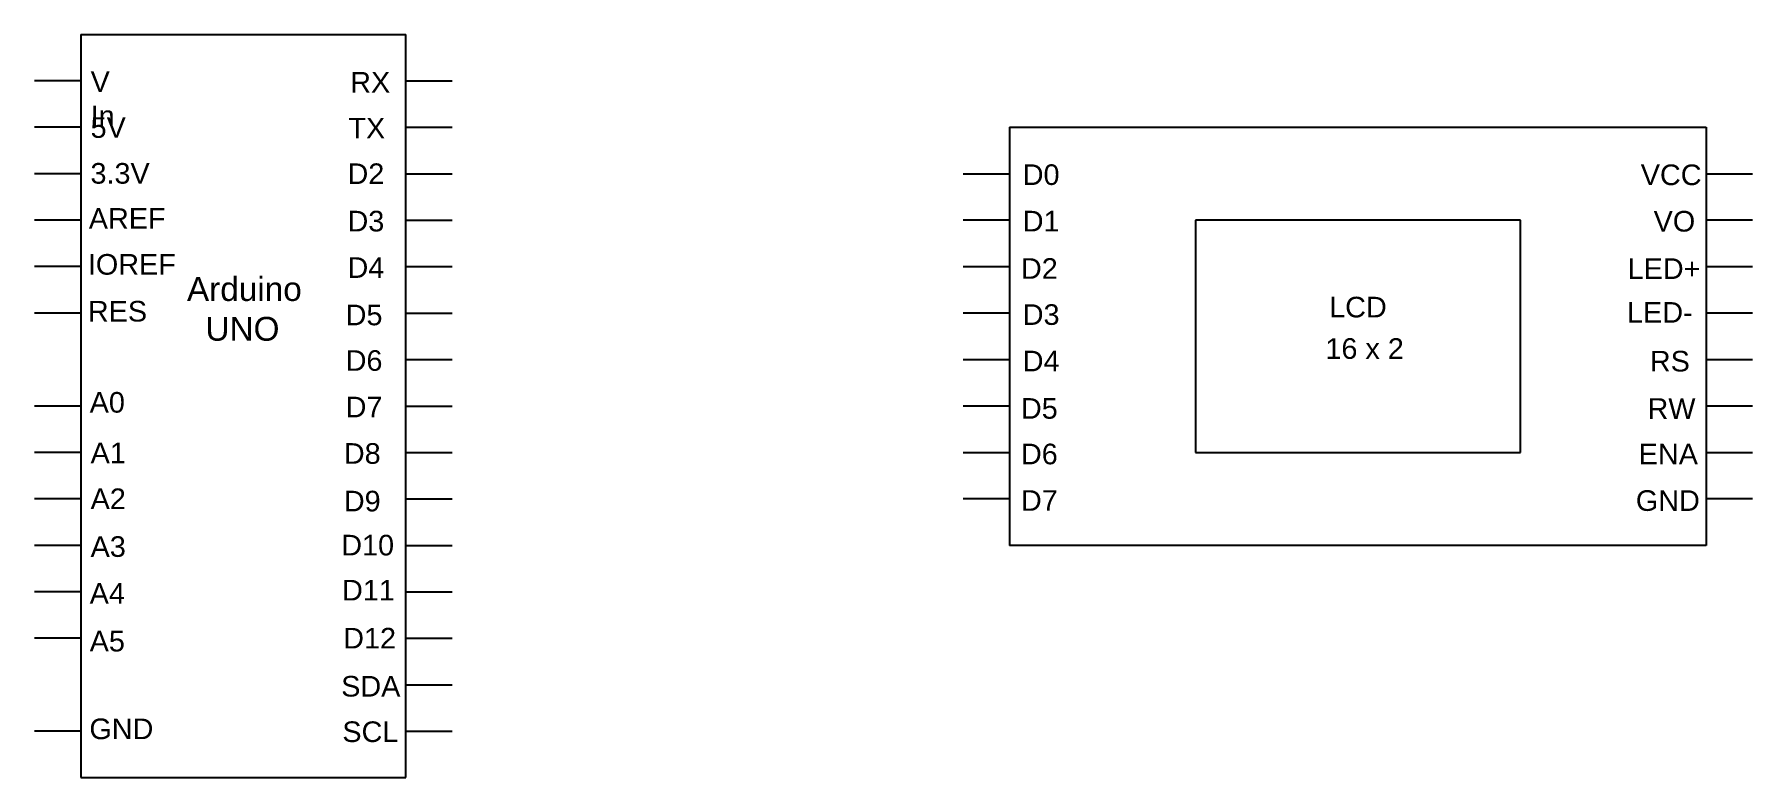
# Model space of a CAD drawing. Header units: millimetres. Extents: x 1290 to 1660, y 1530 to 1690.
import ezdxf

# ---------------------------------------------------------------- set-up
doc = ezdxf.new("R2010")
doc.units = ezdxf.units.MM
doc.styles.get("Standard").update_dxf_attribs({"font": 'arial.ttf'})

msp = doc.modelspace()

# ---------------------------------------------------------------- linework, layer by layer
for p, q in [((1300, 1690), (1300, 1550)), ((1300, 1690), (1370, 1690)), ((1370, 1550), (1370, 1690)), ((1300, 1680), (1290, 1680)), ((1370, 1680), (1380, 1680)), ((1300, 1670), (1290, 1670)), ((1370, 1670), (1380, 1670)), ((1500, 1670), (1500, 1580)), ((1500, 1670), (1650, 1670)), ((1650, 1670), (1650, 1580)), ((1300, 1660), (1290, 1660)), ((1370, 1660), (1380, 1660)), ((1490, 1660), (1500, 1660)), ((1650, 1660), (1660, 1660)), ((1300, 1650), (1290, 1650)), ((1370, 1650), (1380, 1650)), ((1500, 1650), (1490, 1650)), ((1540, 1650), (1540, 1600)), ((1610, 1650), (1540, 1650)), ((1610, 1600), (1610, 1650)), ((1660, 1650), (1650, 1650)), ((1300, 1640), (1290, 1640)), ((1370, 1640), (1380, 1640)), ((1490, 1640), (1500, 1640)), ((1650, 1640), (1660, 1640)), ((1300, 1630), (1290, 1630)), ((1370, 1630), (1380, 1630)), ((1500, 1630), (1490, 1630)), ((1660, 1630), (1650, 1630)), ((1370, 1620), (1370, 1620)), ((1370, 1620), (1370, 1620)), ((1370, 1620), (1380, 1620)), ((1490, 1620), (1500, 1620)), ((1650, 1620), (1660, 1620)), ((1300, 1610), (1290, 1610)), ((1370, 1610), (1380, 1610)), ((1500, 1610), (1490, 1610)), ((1660, 1610), (1650, 1610)), ((1300, 1600), (1290, 1600)), ((1370, 1600), (1380, 1600)), ((1490, 1600), (1500, 1600)), ((1540, 1600), (1610, 1600)), ((1650, 1600), (1660, 1600)), ((1300, 1590), (1290, 1590)), ((1370, 1590), (1380, 1590)), ((1500, 1590), (1490, 1590)), ((1660, 1590), (1650, 1590)), ((1300, 1580), (1290, 1580)), ((1370, 1580), (1380, 1580)), ((1650, 1580), (1500, 1580)), ((1300, 1570), (1290, 1570)), ((1370, 1570), (1380, 1570)), ((1300, 1560), (1290, 1560)), ((1370, 1560), (1380, 1560)), ((1300, 1550), (1300, 1530)), ((1370, 1530), (1370, 1550)), ((1370, 1550), (1380, 1550)), ((1300, 1540), (1290, 1540)), ((1370, 1540), (1380, 1540)), ((1300, 1530), (1370, 1530))]:
    msp.add_line(p, q)

# ---------------------------------------------------------------- texts
at = {"attachment_point": 1}
for s, width, gutter_width, heights, insert, char_height in [('V In', 10.1612, 22.2, [4.24], (1302.11, 1682.05), 4.439), ('RX', 10.1612, 22.2, [4.24], (1358.01, 1681.91), 4.439), ('5V', 10.1612, 22.2, [4.24], (1302.11, 1672.17), 4.439), ('TX', 10.1612, 22.2, [4.24], (1357.62, 1672.03), 4.439), ('3.3V', 10.1612, 22.2, [4.24], (1302.08, 1662.3), 4.439), ('D2', 10.1612, 22.2, [4.24], (1357.43, 1662.22), 4.439), ('D0', 10.1612, 22.2, [4.24], (1502.83, 1662.02), 4.439), ('VCC', 10.1612, 22.2, [4.24], (1635.91, 1661.99), 4.439), ('AREF', 10.1612, 22.2, [4.24], (1301.72, 1652.59), 4.439), ('D3', 10.1612, 22.2, [4.24], (1357.43, 1652.02), 4.439), ('D1', 10.1612, 22.2, [4.24], (1502.83, 1652.02), 4.439), ('VO', 10.1612, 22.2, [4.24], (1638.68, 1651.99), 4.439), ('IOREF', 10.1612, 22.2, [4.24], (1301.52, 1642.71), 4.439), ('D4', 10.1612, 22.2, [4.24], (1357.43, 1642.02), 4.439), ('D2', 10.1612, 22.2, [4.24], (1502.44, 1641.82), 4.439), ('LED+', 10.1612, 22.2, [4.24], (1633.08, 1641.79), 4.439), ('Arduino\\P  UNO', 71.7694, 25.68, [0], (1322.86, 1637.75), 5.135), ('RES', 10.1612, 22.2, [4.24], (1301.52, 1632.62), 4.439), ('D5', 10.1612, 22.2, [4.24], (1357.03, 1631.82), 4.439), ('D3', 10.1612, 22.2, [4.24], (1502.83, 1631.9), 4.439), ('LCD', 11.5738, 22.2, [5.05], (1568.81, 1633.51), 4.439), ('LED-', 10.1612, 22.2, [4.24], (1632.96, 1632.37), 4.439), ('16 x 2', 22.6732, 22.2, [5.86], (1568, 1624.59), 4.439), ('D6', 10.1612, 22.2, [4.24], (1357.03, 1622.01), 4.439), ('D4', 10.1612, 22.2, [4.24], (1502.83, 1621.9), 4.439), ('RS', 10.1612, 22.2, [4.24], (1637.87, 1621.87), 4.439), ('A0', 10.1612, 22.2, [4.24], (1301.91, 1613.01), 4.439), ('D7', 10.1612, 22.2, [4.24], (1357.03, 1612), 4.439), ('D5', 10.1612, 22.2, [4.24], (1502.44, 1611.7), 4.439), ('RW', 10.1612, 22.2, [4.24], (1637.37, 1611.67), 4.439), ('A1', 10.1612, 22.2, [4.24], (1302.11, 1602.13), 4.439), ('D8', 10.1612, 22.2, [4.24], (1356.64, 1602), 4.439), ('D6', 10.1612, 22.2, [4.24], (1502.44, 1601.89), 4.439), ('ENA', 10.1612, 22.2, [4.24], (1635.48, 1601.86), 4.439), ('A2', 10.1612, 22.2, [4.24], (1302.11, 1592.25), 4.439), ('D9', 10.1612, 22.2, [4.24], (1356.64, 1591.75), 4.439), ('D7', 10.1612, 22.2, [4.24], (1502.44, 1591.88), 4.439), ('GND', 10.1612, 22.2, [4.24], (1634.85, 1591.86), 4.439), ('A3', 10.1612, 22.2, [4.24], (1302.11, 1581.96), 4.439), ('D10', 9.8474, 22.2, [4.24], (1356.08, 1582.27), 4.439), ('D11', 9.8474, 22.2, [4.24], (1356.25, 1572.57), 4.439), ('A4', 10.1612, 22.2, [4.24], (1301.91, 1571.88), 4.439), ('A5', 10.1612, 22.2, [4.24], (1301.91, 1561.6), 4.439), ('D12', 10.1612, 22.2, [4.24], (1356.5, 1562.24), 4.439), ('SDA', 10.1612, 22.2, [4.24], (1356.07, 1551.89), 4.439), ('GND', 10.1612, 22.2, [4.24], (1301.85, 1542.72), 4.439), ('SCL', 10.1612, 22.2, [4.24], (1356.32, 1542.1), 4.439)]:
    msp.add_mtext_dynamic_manual_height_columns(s, width=width, gutter_width=gutter_width, heights=heights, dxfattribs=dict(at, insert=insert, char_height=char_height))

doc.saveas('drawing.dxf')
